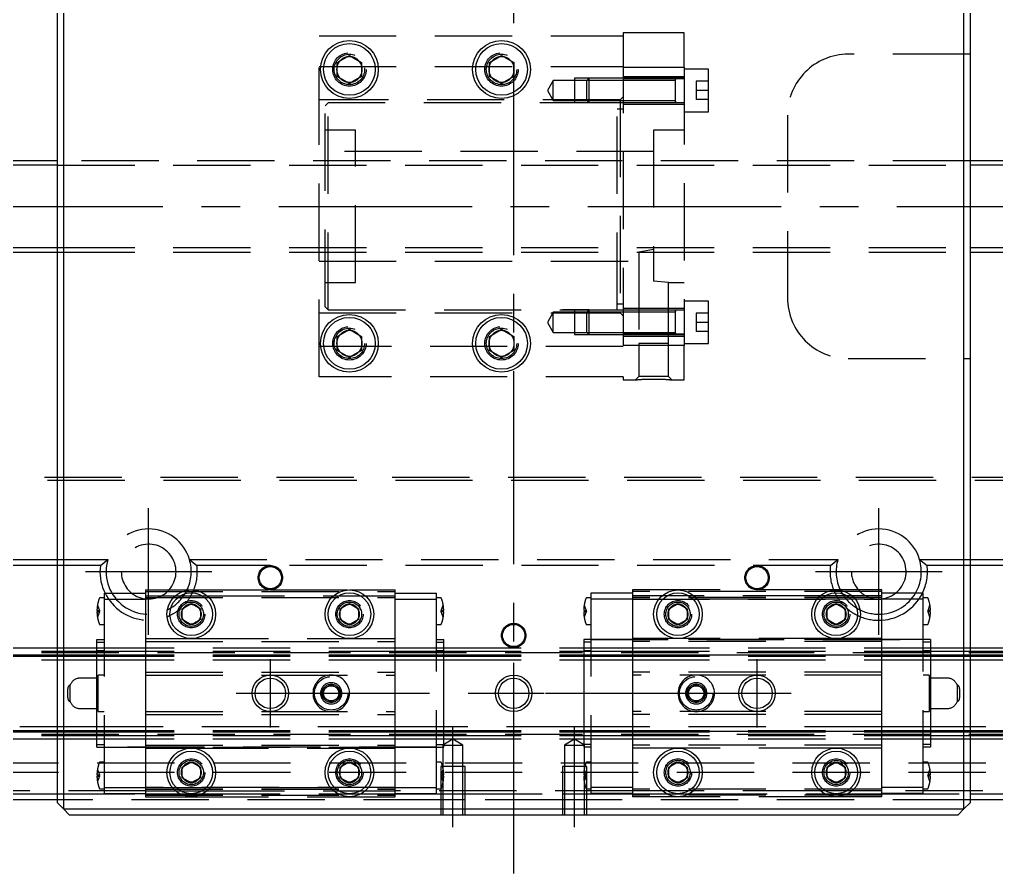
# Model space of a CAD drawing. Extents: x -12 to 752, y -349 to 110.
# Drawn here: x 148.8 to 309.3, y -109.6 to 30.7 of the extents above; entities that cross this region are included whole.
import ezdxf

# ---------------------------------------------------------------- set-up
doc = ezdxf.new("R2010")
doc.units = 0
doc.linetypes.add('CENTER', pattern=[50.8, 31.75, -6.35, 6.35, -6.35])
doc.linetypes.add('DASHED', pattern=[19.05, 12.7, -6.35])
doc.layers.get('0').update_dxf_attribs({"linetype": 'CONTINUOUS'})
doc.layers.add('CENTER', color=1, linetype='CENTER')

msp = doc.modelspace()

# ---------------------------------------------------------------- linework, layer by layer
at = {"color": 7, "linetype": 'CONTINUOUS'}
for p, q in [((155, -98), (155, 98)), ((156, 99), (156, -99)), ((304, -99), (304, 99)), ((305, 98), (305, -98)), ((201, 23.65), (203, 24.81)), ((203, 24.81), (205, 23.65)), ((226, 23.65), (228, 24.81)), ((228, 24.81), (230, 23.65)), ((201, 21.35), (201, 23.65)), ((205, 23.65), (205, 21.35)), ((226, 21.35), (226, 23.65)), ((230, 23.65), (230, 21.35)), ((203, 20.19), (201, 21.35)), ((205, 21.35), (203, 20.19)), ((228, 20.19), (226, 21.35)), ((230, 21.35), (228, 20.19)), ((155, 7.5), (40.5, 7.5)), ((410, 7.5), (305, 7.5)), ((40.5, -7.5), (155, -7.5)), ((305, -7.5), (410, -7.5)), ((201, -21.35), (203, -20.19)), ((203, -20.19), (205, -21.35)), ((226, -21.35), (228, -20.19)), ((228, -20.19), (230, -21.35)), ((201, -23.65), (201, -21.35)), ((205, -21.35), (205, -23.65)), ((226, -23.65), (226, -21.35)), ((230, -21.35), (230, -23.65)), ((203, -24.81), (201, -23.65)), ((205, -23.65), (203, -24.81)), ((228, -24.81), (226, -23.65)), ((230, -23.65), (228, -24.81)), ((56.71, -58), (155, -58)), ((155, -59), (57.94, -59)), ((305, -58), (403.29, -58)), ((402.06, -59), (305, -59)), ((175.5, -66.13), (177, -65.27)), ((177, -65.27), (178.5, -66.13)), ((201.5, -66.13), (203, -65.27)), ((203, -65.27), (204.5, -66.13)), ((255.5, -66.13), (257, -65.27)), ((257, -65.27), (258.5, -66.13)), ((281.5, -66.13), (283, -65.27)), ((283, -65.27), (284.5, -66.13)), ((175.5, -67.87), (175.5, -66.13)), ((178.5, -66.13), (178.5, -67.87)), ((201.5, -67.87), (201.5, -66.13)), ((204.5, -66.13), (204.5, -67.87)), ((255.5, -67.87), (255.5, -66.13)), ((258.5, -66.13), (258.5, -67.87)), ((281.5, -67.87), (281.5, -66.13)), ((284.5, -66.13), (284.5, -67.87)), ((177, -68.73), (175.5, -67.87)), ((178.5, -67.87), (177, -68.73)), ((203, -68.73), (201.5, -67.87)), ((204.5, -67.87), (203, -68.73)), ((257, -68.73), (255.5, -67.87)), ((258.5, -67.87), (257, -68.73)), ((283, -68.73), (281.5, -67.87)), ((284.5, -67.87), (283, -68.73)), ((0, -72.5), (155, -72.5)), ((0, -73.68), (155, -73.68)), ((305, -72.5), (460, -72.5)), ((305, -73.68), (460, -73.68)), ((0, -73.9), (155, -73.9)), ((305, -73.9), (460, -73.9)), ((0, -86.1), (155, -86.1)), ((0, -86.32), (155, -86.32)), ((305, -86.1), (460, -86.1)), ((305, -86.32), (460, -86.32)), ((0, -87.5), (155, -87.5)), ((305, -87.5), (460, -87.5)), ((175.5, -92.13), (177, -91.27)), ((177, -91.27), (178.5, -92.13)), ((201.5, -92.13), (203, -91.27)), ((203, -91.27), (204.5, -92.13)), ((255.5, -92.13), (257, -91.27)), ((257, -91.27), (258.5, -92.13)), ((281.5, -92.13), (283, -91.27)), ((283, -91.27), (284.5, -92.13)), ((175.5, -93.87), (175.5, -92.13)), ((178.5, -92.13), (178.5, -93.87)), ((201.5, -93.87), (201.5, -92.13)), ((204.5, -92.13), (204.5, -93.87)), ((255.5, -93.87), (255.5, -92.13)), ((258.5, -92.13), (258.5, -93.87)), ((281.5, -93.87), (281.5, -92.13)), ((284.5, -92.13), (284.5, -93.87)), ((177, -94.73), (175.5, -93.87)), ((178.5, -93.87), (177, -94.73)), ((203, -94.73), (201.5, -93.87)), ((204.5, -93.87), (203, -94.73)), ((257, -94.73), (255.5, -93.87)), ((258.5, -93.87), (257, -94.73)), ((283, -94.73), (281.5, -93.87)), ((284.5, -93.87), (283, -94.73)), ((1, -96.5), (155, -96.5)), ((155, -97.5), (2, -97.5)), ((305, -96.5), (459, -96.5)), ((458, -97.5), (305, -97.5)), ((155, -98), (156, -99)), ((156, -99), (304, -99)), ((156, -99), (157, -100)), ((303, -100), (304, -99)), ((304, -99), (305, -98)), ((303, -100), (157, -100))]:
    msp.add_line(p, q, dxfattribs=at)
at = {"color": 3, "linetype": 'DASHED'}
for p, q in [((198, 28), (248, 28)), ((198, -28), (198, 28)), ((258, 28.5), (248, 28.5)), ((248, 28.5), (248, 28)), ((248, 28), (248, -28)), ((258, 22.87), (258, 28.5)), ((305, 25), (285, 25)), ((198, 23), (248, 23)), ((205.48, 22.79), (205.5, 22.5)), ((225.5, 22.5), (225.53, 22.91)), ((248, 22.87), (258, 22.87)), ((258, 22.87), (258, -22.87)), ((262, 22.55), (258, 22.55)), ((262, 15.55), (262, 22.55)), ((240, 21.05), (240, 17.05)), ((242.35, 21.05), (240, 21.05)), ((242.35, 21.05), (242, 20.7)), ((242.35, 21.05), (242.35, 17.05)), ((248, 21.05), (242.35, 21.05)), ((248, 21.05), (242.35, 21.05)), ((258, 21.3), (248, 21.3)), ((256.6, 21.05), (248, 21.05)), ((258, 20.98), (248, 20.98)), ((258, 21.05), (256.59, 21.05)), ((256.6, 17.05), (256.6, 21.05)), ((256.6, 17.05), (256.6, 21.05)), ((256.6, 20.84), (256.6, 21.05)), ((256.6, 21.05), (256.6, 20.84)), ((236.5, 20.7), (235.55, 19.05)), ((236.5, 17.4), (236.5, 20.7)), ((240, 20.7), (236.5, 20.7)), ((242, 20.7), (240, 20.7)), ((242, 17.4), (242, 20.7)), ((248, 20.7), (242, 20.7)), ((248, 20.7), (242, 20.7)), ((256.6, 20.7), (248, 20.7)), ((256.6, 17.27), (256.6, 20.84)), ((260, 20.55), (260, 19.05)), ((262, 20.55), (260, 20.55)), ((235.55, 19.05), (236.5, 17.4)), ((248, 18), (247.5, 17.5)), ((262, 19.05), (260, 19.05)), ((260, 19.05), (260, 17.55)), ((247.5, 17.5), (198, 17.5)), ((199.5, 17), (199, 16.5)), ((199, -16.5), (199, 16.5)), ((247, 17), (199.5, 17)), ((199.5, -17), (199.5, 17)), ((236.5, 17.4), (240, 17.4)), ((240, 17.4), (242, 17.4)), ((240, 17.05), (242.35, 17.05)), ((242, 17.4), (248, 17.4)), ((242, 17.4), (242.35, 17.05)), ((242, 17.4), (248, 17.4)), ((242.35, 17.05), (248, 17.05)), ((242.35, 17.05), (248, 17.05)), ((247, -17), (247, 17)), ((247.5, 17.5), (247.5, -17.5)), ((248, 17.4), (256.6, 17.4)), ((248, 17.05), (256.6, 17.05)), ((248, 16.8), (258, 16.8)), ((256.59, 17.05), (258, 17.05)), ((256.6, 17.05), (256.6, 17.27)), ((256.6, 17.27), (256.6, 17.05)), ((256.6, 17.05), (256.6, 17.05)), ((262, 17.55), (260, 17.55)), ((248, 16), (247, 16)), ((258, 15.55), (262, 15.55)), ((275, 15), (275, -15)), ((204, 12.5), (199, 12.5)), ((204, -12.5), (204, 12.5)), ((258, 12.5), (253, 12.5)), ((253, 12.5), (253, -12.26)), ((253, 9), (198, 9)), ((248, 9), (247.5, 9)), ((305, 7.5), (155, 7.5)), ((155, 6.75), (305, 6.75)), ((155, -6.75), (305, -6.75)), ((155, -7.5), (305, -7.5)), ((253, -7.09), (250.54, -7.5)), ((250.54, -7.5), (250.54, -22.5)), ((250.54, -7.5), (250.55, -7.5)), ((198, -9), (253, -9)), ((247.5, -9), (248, -9)), ((199, -12.5), (204, -12.5)), ((255.46, -12.5), (253, -12.26)), ((255.46, -22.5), (255.46, -12.5)), ((255.46, -12.5), (258, -12.5)), ((247, -16), (248, -16)), ((262, -15.55), (258, -15.55)), ((262, -22.55), (262, -15.55)), ((198, -17.5), (247.5, -17.5)), ((199, -16.5), (199.5, -17)), ((199.5, -17), (247, -17)), ((236.5, -17.4), (235.55, -19.05)), ((236.5, -20.7), (236.5, -17.4)), ((240, -17.4), (236.5, -17.4)), ((242.4, -16.99), (238, -16.99)), ((240, -17.05), (240, -21.05)), ((242.35, -17.05), (240, -17.05)), ((242, -17.4), (240, -17.4)), ((242.35, -17.05), (242, -17.4)), ((242, -20.7), (242, -17.4)), ((248, -17.4), (242, -17.4)), ((248, -17.4), (242, -17.4)), ((242.35, -17.05), (242.35, -21.05)), ((248, -17.05), (242.35, -17.05)), ((248, -17.05), (242.35, -17.05)), ((247.5, -17.5), (248, -18)), ((258, -16.8), (248, -16.8)), ((256.6, -17.05), (248, -17.05)), ((256.6, -17.4), (248, -17.4)), ((258, -17.05), (256.59, -17.05)), ((256.6, -21.05), (256.6, -17.05)), ((256.6, -21.05), (256.6, -17.05)), ((256.6, -17.4), (256.6, -17.05)), ((256.6, -17.27), (256.6, -17.05)), ((256.6, -17.05), (256.6, -17.27)), ((256.6, -20.84), (256.6, -17.27)), ((256.6, -20.7), (256.6, -17.4)), ((260, -17.55), (260, -19.05)), ((262, -17.55), (260, -17.55)), ((235.55, -19.05), (236.5, -20.7)), ((262, -19.05), (260, -19.05)), ((260, -19.05), (260, -20.55)), ((236.5, -20.7), (240, -20.7)), ((240, -20.7), (242, -20.7)), ((242, -20.7), (248, -20.7)), ((242, -20.7), (242.35, -21.05)), ((242, -20.7), (248, -20.7)), ((248, -20.7), (256.6, -20.7)), ((256.6, -21.05), (256.6, -20.7)), ((256.6, -21.05), (256.6, -20.84)), ((256.6, -20.84), (256.6, -21.05)), ((262, -20.55), (260, -20.55)), ((200.5, -22.5), (200.53, -22.09)), ((225.5, -22.5), (225.53, -22.09)), ((240, -21.05), (242.35, -21.05)), ((242.35, -21.05), (248, -21.05)), ((242.35, -21.05), (248, -21.05)), ((258, -20.98), (248, -20.98)), ((258, -20.98), (248, -20.98)), ((248, -21.05), (256.6, -21.05)), ((248, -21.3), (258, -21.3)), ((256.59, -21.05), (258, -21.05)), ((248, -23), (198, -23)), ((258, -22.87), (248, -22.87)), ((255.46, -22.5), (250.54, -22.5)), ((250.55, -22.5), (250.55, -27.95)), ((255.45, -27.95), (255.45, -22.5)), ((258, -22.55), (262, -22.55)), ((258, -28.5), (258, -22.87)), ((285, -25), (305, -25)), ((248, -28), (198, -28)), ((248, -28), (248, -28.5)), ((248, -28.5), (250, -28.5)), ((250.55, -27.95), (250, -28.5)), ((250, -28.5), (250.01, -28.5)), ((250, -28.5), (250, -28.5)), ((250.01, -28.5), (250.02, -28.5)), ((250.02, -28.5), (250.04, -28.5)), ((250.04, -28.5), (250.06, -28.49)), ((250.06, -28.49), (250.08, -28.49)), ((250.08, -28.49), (250.11, -28.49)), ((250.11, -28.49), (250.15, -28.49)), ((250.15, -28.49), (250.19, -28.48)), ((250.19, -28.48), (250.24, -28.48)), ((250.24, -28.48), (250.3, -28.47)), ((250.3, -28.47), (250.37, -28.47)), ((250.37, -28.47), (250.44, -28.46)), ((250.44, -28.46), (250.52, -28.45)), ((250.52, -28.45), (250.61, -28.45)), ((255.45, -27.95), (250.55, -27.95)), ((250.61, -28.45), (250.7, -28.44)), ((250.7, -28.44), (250.8, -28.43)), ((250.8, -28.43), (250.9, -28.43)), ((250.9, -28.43), (251.01, -28.42)), ((251.01, -28.42), (251.12, -28.41)), ((251.12, -28.41), (251.24, -28.41)), ((251.24, -28.41), (251.36, -28.4)), ((251.36, -28.4), (251.48, -28.39)), ((251.48, -28.39), (251.61, -28.39)), ((251.61, -28.39), (251.74, -28.38)), ((251.74, -28.38), (251.87, -28.38)), ((251.87, -28.38), (252.01, -28.37)), ((252.01, -28.37), (252.15, -28.37)), ((252.15, -28.37), (252.29, -28.36)), ((252.29, -28.36), (252.43, -28.36)), ((252.43, -28.36), (252.57, -28.36)), ((252.57, -28.36), (252.71, -28.36)), ((252.71, -28.36), (252.85, -28.36)), ((252.85, -28.36), (253, -28.36)), ((253, -28.36), (253.15, -28.36)), ((253.15, -28.36), (253.29, -28.36)), ((253.29, -28.36), (253.43, -28.36)), ((253.43, -28.36), (253.57, -28.36)), ((253.57, -28.36), (253.71, -28.36)), ((253.71, -28.36), (253.85, -28.37)), ((253.85, -28.37), (253.99, -28.37)), ((253.99, -28.37), (254.13, -28.38)), ((254.13, -28.38), (254.26, -28.38)), ((254.26, -28.38), (254.39, -28.39)), ((254.39, -28.39), (254.52, -28.39)), ((254.52, -28.39), (254.64, -28.4)), ((254.64, -28.4), (254.76, -28.41)), ((254.76, -28.41), (254.88, -28.41)), ((254.88, -28.41), (254.99, -28.42)), ((254.99, -28.42), (255.1, -28.43)), ((255.1, -28.43), (255.2, -28.43)), ((255.2, -28.43), (255.3, -28.44)), ((255.3, -28.44), (255.39, -28.45)), ((255.39, -28.45), (255.48, -28.45)), ((256, -28.5), (255.45, -27.95)), ((255.48, -28.45), (255.54, -28.46)), ((255.54, -28.46), (255.6, -28.46)), ((255.6, -28.46), (255.66, -28.47)), ((255.66, -28.47), (255.71, -28.47)), ((255.71, -28.47), (255.76, -28.48)), ((255.76, -28.48), (255.81, -28.48)), ((255.81, -28.48), (255.85, -28.49)), ((255.85, -28.49), (255.89, -28.49)), ((255.89, -28.49), (255.92, -28.49)), ((255.92, -28.49), (255.94, -28.49)), ((255.94, -28.49), (255.97, -28.5)), ((255.97, -28.5), (255.99, -28.5)), ((255.99, -28.5), (256, -28.5)), ((256, -28.5), (256, -28.5)), ((256, -28.5), (258, -28.5)), ((256, -28.5), (256, -28.5)), ((0.5, -44.5), (459.5, -44.5)), ((1, -45), (459, -45)), ((155, -58), (163.29, -58)), ((162.06, -59), (155, -59)), ((162.06, -59), (163.29, -58)), ((176.71, -58), (283.29, -58)), ((176.71, -58), (177.94, -59)), ((190, -59), (177.94, -59)), ((282.06, -59), (190, -59)), ((282.06, -59), (283.29, -58)), ((296.71, -58), (305, -58)), ((296.71, -58), (297.94, -59)), ((305, -59), (297.94, -59)), ((162.7, -63.55), (162.7, -64.55)), ((162.7, -63.55), (169.5, -63.55)), ((169.5, -63), (177, -63)), ((169.5, -63), (169.5, -64)), ((169.5, -63.25), (210.5, -63.25)), ((169.5, -64), (169.5, -71)), ((169.5, -64), (174.35, -64)), ((174.35, -64), (175.2, -64)), ((175.2, -64), (178.8, -64)), ((177, -63), (190, -63)), ((178.8, -64), (179.65, -64)), ((179.65, -64), (200.35, -64)), ((190, -63), (203, -63)), ((200.35, -64), (201.2, -64)), ((201.2, -64), (204.8, -64)), ((203, -63), (210.5, -63)), ((204.8, -64), (205.65, -64)), ((205.65, -64), (210.5, -64)), ((210.5, -64), (210.5, -63)), ((210.5, -63.55), (217.3, -63.55)), ((210.5, -71), (210.5, -64)), ((217.3, -64.55), (217.3, -63.55)), ((242.7, -63.55), (242.7, -64.55)), ((249.5, -63.55), (242.7, -63.55)), ((249.5, -63), (249.5, -64)), ((257, -63), (249.5, -63)), ((290.5, -63.25), (249.5, -63.25)), ((249.5, -64), (249.5, -71)), ((254.35, -64), (249.5, -64)), ((255.2, -64), (254.35, -64)), ((258.8, -64), (255.2, -64)), ((283, -63), (257, -63)), ((259.65, -64), (258.8, -64)), ((280.35, -64), (259.65, -64)), ((281.2, -64), (280.35, -64)), ((284.8, -64), (281.2, -64)), ((290.5, -63), (283, -63)), ((285.65, -64), (284.8, -64)), ((290.5, -64), (285.65, -64)), ((290.5, -64), (290.5, -63)), ((297.3, -63.55), (290.5, -63.55)), ((290.5, -71), (290.5, -64)), ((297.3, -64.55), (297.3, -63.55)), ((161.58, -65.5), (161.9, -66.4)), ((162.7, -64.3), (161.99, -64.3)), ((162.7, -64.55), (162.7, -95.45)), ((162.7, -64.55), (169.5, -64.55)), ((169.5, -64.25), (210.5, -64.25)), ((210.5, -64.55), (217.3, -64.55)), ((218.01, -64.3), (217.3, -64.3)), ((217.3, -95.45), (217.3, -64.55)), ((218.1, -66.4), (218.42, -65.5)), ((241.58, -65.5), (241.9, -66.4)), ((242.7, -64.3), (241.99, -64.3)), ((242.7, -64.55), (242.7, -95.45)), ((249.5, -64.55), (242.7, -64.55)), ((290.5, -64.25), (249.5, -64.25)), ((290.5, -64.55), (249.5, -64.55)), ((249.5, -64.55), (290.5, -64.55)), ((297.3, -64.55), (290.5, -64.55)), ((298.01, -64.3), (297.3, -64.3)), ((297.3, -95.45), (297.3, -64.55)), ((298.1, -66.4), (298.42, -65.5)), ((161.5, -66.4), (161.58, -66.4)), ((161.58, -66.6), (161.5, -66.6)), ((161.58, -66.4), (161.9, -66.4)), ((161.58, -66.4), (161.58, -66.6)), ((161.9, -66.6), (161.58, -67.5)), ((161.58, -66.6), (161.9, -66.6)), ((161.9, -66.4), (161.94, -66.5)), ((161.9, -66.6), (161.94, -66.5)), ((175, -67), (175.03, -66.65)), ((204.97, -66.67), (205, -67)), ((218.1, -66.4), (218.06, -66.5)), ((218.1, -66.6), (218.06, -66.5)), ((218.42, -66.4), (218.1, -66.4)), ((218.42, -67.5), (218.1, -66.6)), ((218.42, -66.6), (218.1, -66.6)), ((218.42, -66.6), (218.42, -66.4)), ((218.42, -66.4), (218.5, -66.4)), ((218.5, -66.6), (218.42, -66.6)), ((241.5, -66.4), (241.58, -66.4)), ((241.58, -66.6), (241.5, -66.6)), ((241.58, -66.4), (241.9, -66.4)), ((241.58, -66.4), (241.58, -66.6)), ((241.9, -66.6), (241.58, -67.5)), ((241.58, -66.6), (241.9, -66.6)), ((241.9, -66.4), (241.94, -66.5)), ((241.9, -66.6), (241.94, -66.5)), ((255, -67), (255.03, -66.65)), ((281, -67), (281.03, -66.65)), ((298.1, -66.4), (298.06, -66.5)), ((298.1, -66.6), (298.06, -66.5)), ((298.42, -66.4), (298.1, -66.4)), ((298.42, -67.5), (298.1, -66.6)), ((298.42, -66.6), (298.1, -66.6)), ((298.42, -66.6), (298.42, -66.4)), ((298.42, -66.4), (298.5, -66.4)), ((298.5, -66.6), (298.42, -66.6)), ((161.99, -68.7), (162.7, -68.7)), ((217.3, -68.7), (218.01, -68.7)), ((241.99, -68.7), (242.7, -68.7)), ((297.3, -68.7), (298.01, -68.7)), ((161.5, -71.57), (161.5, -71.18)), ((161.5, -71.18), (162.7, -71.18)), ((161.5, -71.57), (162.7, -71.57)), ((161.5, -73.97), (161.5, -71.57)), ((169.5, -71), (177, -71)), ((169.5, -71), (169.5, -71.5)), ((169.5, -71.5), (169.5, -76.5)), ((169.5, -71.5), (210.5, -71.5)), ((177, -71), (203, -71)), ((203, -71), (210.5, -71)), ((210.5, -71.5), (210.5, -71)), ((210.5, -76.5), (210.5, -71.5)), ((217.3, -71.18), (218.5, -71.18)), ((217.3, -71.57), (218.5, -71.57)), ((218.5, -71.57), (218.5, -71.18)), ((218.5, -73.97), (218.5, -71.57)), ((249.5, -71.18), (241.5, -71.18)), ((241.5, -71.18), (241.5, -71.57)), ((242.7, -71.57), (241.5, -71.57)), ((241.5, -71.57), (241.5, -73.97)), ((242.7, -71.18), (297.3, -71.18)), ((249.5, -71), (249.5, -71.5)), ((257, -71), (249.5, -71)), ((290.5, -71.18), (249.5, -71.18)), ((249.5, -71.5), (249.5, -76.5)), ((290.5, -71.5), (249.5, -71.5)), ((283, -71), (257, -71)), ((290.5, -71), (283, -71)), ((290.5, -71.5), (290.5, -71)), ((298.5, -71.18), (290.5, -71.18)), ((290.5, -76.5), (290.5, -71.5)), ((298.5, -71.57), (297.3, -71.57)), ((298.5, -71.18), (298.5, -71.57)), ((298.5, -71.57), (298.5, -73.97)), ((0, -73.09), (155, -73.09)), ((0, -73.3), (460, -73.3)), ((0, -73.74), (161.5, -73.74)), ((155, -72.5), (161.5, -72.5)), ((155, -73.09), (161.5, -73.09)), ((155, -73.68), (161.5, -73.68)), ((161.5, -72.5), (210.5, -72.5)), ((161.5, -72.99), (162.7, -72.99)), ((161.5, -73.09), (210.5, -73.09)), ((161.5, -73.68), (210.5, -73.68)), ((161.5, -73.74), (210.5, -73.74)), ((210.5, -72.5), (218.5, -72.5)), ((210.5, -73.09), (218.5, -73.09)), ((210.5, -73.68), (218.5, -73.68)), ((210.5, -73.74), (218.5, -73.74)), ((217.3, -72.99), (218.5, -72.99)), ((218.5, -72.5), (241.5, -72.5)), ((218.5, -73.09), (241.5, -73.09)), ((218.5, -73.68), (241.5, -73.68)), ((218.5, -73.74), (241.5, -73.74)), ((241.5, -72.5), (249.5, -72.5)), ((241.5, -72.99), (242.7, -72.99)), ((241.5, -73.09), (249.5, -73.09)), ((241.5, -73.68), (249.5, -73.68)), ((249.5, -73.74), (241.5, -73.74)), ((249.5, -72.5), (290.5, -72.5)), ((249.5, -73.09), (290.5, -73.09)), ((249.5, -73.68), (290.5, -73.68)), ((290.5, -73.74), (249.5, -73.74)), ((290.5, -72.5), (298.5, -72.5)), ((290.5, -73.09), (298.5, -73.09)), ((290.5, -73.68), (298.5, -73.68)), ((298.5, -73.74), (290.5, -73.74)), ((297.3, -72.99), (298.5, -72.99)), ((298.5, -72.5), (305, -72.5)), ((298.5, -73.09), (305, -73.09)), ((298.5, -73.68), (305, -73.68)), ((298.5, -73.74), (460, -73.74)), ((305, -73.09), (460, -73.09)), ((0, -74.5), (161.5, -74.5)), ((155, -73.9), (161.5, -73.9)), ((161.5, -73.9), (210.5, -73.9)), ((161.5, -77.5), (161.5, -73.97)), ((161.5, -74.5), (210.5, -74.5)), ((210.5, -73.9), (218.5, -73.9)), ((210.5, -74.5), (218.5, -74.5)), ((218.5, -73.9), (241.5, -73.9)), ((218.5, -86.03), (218.5, -73.97)), ((218.5, -74.5), (241.5, -74.5)), ((241.5, -73.9), (249.5, -73.9)), ((241.5, -73.97), (241.5, -86.03)), ((241.5, -74.5), (249.5, -74.5)), ((249.5, -73.9), (290.5, -73.9)), ((249.5, -74.5), (290.5, -74.5)), ((290.5, -73.9), (298.5, -73.9)), ((290.5, -74.5), (298.5, -74.5)), ((298.5, -73.9), (305, -73.9)), ((298.5, -73.97), (298.5, -86.03)), ((298.5, -74.5), (460, -74.5)), ((162.7, -77), (161.7, -77)), ((161.7, -80), (161.7, -77)), ((169.5, -76.5), (210.5, -76.5)), ((169.5, -76.5), (169.5, -77)), ((169.5, -77), (169.5, -83)), ((169.5, -77), (190, -77)), ((190, -77), (210.5, -77)), ((210.5, -77), (210.5, -76.5)), ((210.5, -83), (210.5, -77)), ((249.5, -76.5), (249.5, -77)), ((290.5, -76.5), (249.5, -76.5)), ((249.5, -77), (249.5, -83)), ((270, -77), (249.5, -77)), ((290.5, -77), (270, -77)), ((290.5, -77), (290.5, -76.5)), ((290.5, -83), (290.5, -77)), ((298.3, -77), (297.3, -77)), ((298.3, -77), (298.3, -83)), ((157.12, -80), (157.12, -78.61)), ((161.7, -77.5), (158.75, -77.5)), ((161.5, -82.5), (161.5, -77.5)), ((198.75, -79.28), (200, -78.56)), ((200, -78.56), (201.25, -79.28)), ((258.75, -79.28), (260, -78.56)), ((260, -78.56), (261.25, -79.28)), ((301.25, -77.5), (298.3, -77.5)), ((302.88, -78.61), (302.88, -80)), ((156.7, -80), (156.7, -79.25)), ((156.7, -80.75), (156.7, -80)), ((157.12, -81.39), (157.12, -80)), ((161.7, -83), (161.7, -80)), ((198.5, -80), (198.52, -79.75)), ((198.75, -80.72), (198.75, -79.28)), ((201.25, -79.28), (201.25, -80.72)), ((258.5, -80), (258.52, -79.75)), ((258.75, -80.72), (258.75, -79.28)), ((261.25, -79.28), (261.25, -80.72)), ((302.88, -80), (302.88, -81.39)), ((303.3, -79.25), (303.3, -80)), ((303.3, -80), (303.3, -80.75)), ((200, -81.44), (198.75, -80.72)), ((201.25, -80.72), (200, -81.44)), ((260, -81.44), (258.75, -80.72)), ((261.25, -80.72), (260, -81.44)), ((158.75, -82.5), (161.7, -82.5)), ((161.5, -86.03), (161.5, -82.5)), ((161.7, -83), (162.7, -83)), ((169.5, -83), (190, -83)), ((169.5, -83), (169.5, -83.5)), ((190, -83), (210.5, -83)), ((210.5, -83.5), (210.5, -83)), ((270, -83), (249.5, -83)), ((249.5, -83), (249.5, -83.5)), ((290.5, -83), (270, -83)), ((290.5, -83.5), (290.5, -83)), ((297.3, -83), (298.3, -83)), ((298.3, -82.5), (301.25, -82.5)), ((169.5, -83.5), (169.5, -88.5)), ((169.5, -83.5), (210.5, -83.5)), ((210.5, -88.5), (210.5, -83.5)), ((249.5, -83.5), (249.5, -88.5)), ((290.5, -83.5), (249.5, -83.5)), ((290.5, -88.5), (290.5, -83.5)), ((161.5, -85.5), (0, -85.5)), ((0, -86.26), (161.5, -86.26)), ((0, -86.7), (460, -86.7)), ((155, -86.1), (161.5, -86.1)), ((155, -86.32), (161.5, -86.32)), ((210.5, -85.5), (161.5, -85.5)), ((161.5, -88.43), (161.5, -86.03)), ((161.5, -86.1), (210.5, -86.1)), ((161.5, -86.26), (210.5, -86.26)), ((161.5, -86.32), (210.5, -86.32)), ((218.5, -85.5), (210.5, -85.5)), ((210.5, -86.1), (218.5, -86.1)), ((210.5, -86.26), (218.5, -86.26)), ((210.5, -86.32), (218.5, -86.32)), ((241.5, -85.5), (218.5, -85.5)), ((218.5, -88.43), (218.5, -86.03)), ((218.5, -86.1), (241.5, -86.1)), ((218.5, -86.26), (241.5, -86.26)), ((218.5, -86.32), (241.5, -86.32)), ((249.5, -85.5), (241.5, -85.5)), ((241.5, -86.03), (241.5, -88.43)), ((241.5, -86.1), (249.5, -86.1)), ((249.5, -86.26), (241.5, -86.26)), ((241.5, -86.32), (249.5, -86.32)), ((290.5, -85.5), (249.5, -85.5)), ((249.5, -86.1), (290.5, -86.1)), ((290.5, -86.26), (249.5, -86.26)), ((249.5, -86.32), (290.5, -86.32)), ((298.5, -85.5), (290.5, -85.5)), ((290.5, -86.1), (298.5, -86.1)), ((298.5, -86.26), (290.5, -86.26)), ((290.5, -86.32), (298.5, -86.32)), ((460, -85.5), (298.5, -85.5)), ((298.5, -86.03), (298.5, -88.43)), ((298.5, -86.1), (305, -86.1)), ((298.5, -86.26), (460, -86.26)), ((298.5, -86.32), (305, -86.32)), ((0, -86.91), (155, -86.91)), ((155, -86.91), (161.5, -86.91)), ((155, -87.5), (161.5, -87.5)), ((161.5, -86.91), (210.5, -86.91)), ((162.7, -87.01), (161.5, -87.01)), ((161.5, -87.5), (210.5, -87.5)), ((210.5, -86.91), (218.5, -86.91)), ((210.5, -87.5), (218.5, -87.5)), ((218.5, -87.01), (217.3, -87.01)), ((220, -87.55), (218.35, -88.5)), ((218.5, -86.91), (241.5, -86.91)), ((218.5, -87.5), (241.5, -87.5)), ((221.65, -88.5), (220, -87.55)), ((240, -87.55), (238.35, -88.5)), ((241.65, -88.5), (240, -87.55)), ((241.5, -86.91), (249.5, -86.91)), ((242.7, -87.01), (241.5, -87.01)), ((241.5, -87.5), (249.5, -87.5)), ((249.5, -86.91), (290.5, -86.91)), ((249.5, -87.5), (290.5, -87.5)), ((290.5, -86.91), (298.5, -86.91)), ((290.5, -87.5), (298.5, -87.5)), ((298.5, -87.01), (297.3, -87.01)), ((298.5, -86.91), (305, -86.91)), ((298.5, -87.5), (305, -87.5)), ((305, -86.91), (460, -86.91)), ((161.5, -88.82), (161.5, -88.43)), ((161.5, -88.43), (162.7, -88.43)), ((161.5, -88.82), (210.5, -88.82)), ((217.3, -88.82), (162.7, -88.82)), ((169.5, -88.5), (210.5, -88.5)), ((169.5, -88.5), (169.5, -89)), ((169.5, -89), (169.5, -96)), ((169.5, -89), (177, -89)), ((177, -89), (203, -89)), ((203, -89), (210.5, -89)), ((210.5, -89), (210.5, -88.5)), ((210.5, -88.82), (218.5, -88.82)), ((210.5, -96), (210.5, -89)), ((217.3, -88.43), (218.5, -88.43)), ((218.35, -88.5), (218.35, -92)), ((218.35, -88.5), (221.65, -88.5)), ((218.5, -88.82), (218.5, -88.43)), ((221.65, -92), (221.65, -88.5)), ((238.35, -88.5), (238.35, -92)), ((238.35, -88.5), (241.65, -88.5)), ((241.5, -88.43), (241.5, -88.82)), ((242.7, -88.43), (241.5, -88.43)), ((242.7, -88.82), (241.5, -88.82)), ((241.65, -92), (241.65, -88.5)), ((249.5, -88.5), (249.5, -89)), ((290.5, -88.5), (249.5, -88.5)), ((249.5, -89), (249.5, -96)), ((257, -89), (249.5, -89)), ((283, -89), (257, -89)), ((290.5, -89), (283, -89)), ((290.5, -89), (290.5, -88.5)), ((290.5, -96), (290.5, -89)), ((298.5, -88.43), (297.3, -88.43)), ((298.5, -88.82), (297.3, -88.82)), ((298.5, -88.43), (298.5, -88.82)), ((460, -91.5), (0, -91.5)), ((162.7, -91.3), (161.99, -91.3)), ((218.01, -91.3), (217.3, -91.3)), ((242.7, -91.3), (241.99, -91.3)), ((298.01, -91.3), (297.3, -91.3)), ((460, -93), (0, -93)), ((161.58, -92.5), (161.9, -93.4)), ((175, -93), (175.02, -92.7)), ((201, -93), (201.03, -92.65)), ((218, -92), (218, -100)), ((222, -92), (218, -92)), ((218.1, -93.4), (218.42, -92.5)), ((218.35, -92), (218.35, -100)), ((221.65, -100), (221.65, -92)), ((222, -100), (222, -92)), ((238, -92), (238, -100)), ((242, -92), (238, -92)), ((238.35, -92), (238.35, -100)), ((241.58, -92.5), (241.9, -93.4)), ((241.65, -100), (241.65, -92)), ((242, -100), (242, -92)), ((255, -93), (255.02, -92.7)), ((281, -93), (281.03, -92.65)), ((298.1, -93.4), (298.42, -92.5)), ((161.5, -93.4), (161.58, -93.4)), ((161.58, -93.6), (161.5, -93.6)), ((161.58, -93.4), (161.9, -93.4)), ((161.58, -93.4), (161.58, -93.6)), ((161.9, -93.6), (161.58, -94.5)), ((161.58, -93.6), (161.9, -93.6)), ((161.9, -93.4), (161.94, -93.5)), ((161.9, -93.6), (161.94, -93.5)), ((218.1, -93.4), (218.06, -93.5)), ((218.1, -93.6), (218.06, -93.5)), ((218.42, -93.4), (218.1, -93.4)), ((218.42, -94.5), (218.1, -93.6)), ((218.42, -93.6), (218.1, -93.6)), ((218.42, -93.6), (218.42, -93.4)), ((218.42, -93.4), (218.5, -93.4)), ((218.5, -93.6), (218.42, -93.6)), ((241.5, -93.4), (241.58, -93.4)), ((241.58, -93.6), (241.5, -93.6)), ((241.58, -93.4), (241.9, -93.4)), ((241.58, -93.4), (241.58, -93.6)), ((241.9, -93.6), (241.58, -94.5)), ((241.58, -93.6), (241.9, -93.6)), ((241.9, -93.4), (241.94, -93.5)), ((241.9, -93.6), (241.94, -93.5)), ((298.1, -93.4), (298.06, -93.5)), ((298.1, -93.6), (298.06, -93.5)), ((298.42, -93.4), (298.1, -93.4)), ((298.42, -94.5), (298.1, -93.6)), ((298.42, -93.6), (298.1, -93.6)), ((298.42, -93.6), (298.42, -93.4)), ((298.42, -93.4), (298.5, -93.4)), ((298.5, -93.6), (298.42, -93.6)), ((169.5, -96), (0.5, -96)), ((161.99, -95.7), (162.7, -95.7)), ((162.7, -95.45), (162.7, -96.45)), ((162.7, -95.45), (169.5, -95.45)), ((169.5, -95.45), (210.5, -95.45)), ((210.5, -95.45), (169.5, -95.45)), ((169.5, -95.75), (210.5, -95.75)), ((169.5, -96), (174.35, -96)), ((169.5, -96), (169.5, -97)), ((174.35, -96), (175.2, -96)), ((175.2, -96), (178.8, -96)), ((178.8, -96), (179.65, -96)), ((179.65, -96), (200.35, -96)), ((200.35, -96), (201.2, -96)), ((201.2, -96), (204.8, -96)), ((204.8, -96), (205.65, -96)), ((205.65, -96), (210.5, -96)), ((210.5, -95.45), (217.3, -95.45)), ((249.5, -96), (210.5, -96)), ((210.5, -97), (210.5, -96)), ((217.3, -96.45), (217.3, -95.45)), ((217.3, -95.7), (218, -95.7)), ((218, -95.7), (218.01, -95.7)), ((241.99, -95.7), (242, -95.7)), ((242, -95.7), (242.7, -95.7)), ((242.7, -95.45), (242.7, -96.45)), ((249.5, -95.45), (242.7, -95.45)), ((290.5, -95.75), (249.5, -95.75)), ((249.5, -96), (249.5, -97)), ((254.35, -96), (249.5, -96)), ((255.2, -96), (254.35, -96)), ((258.8, -96), (255.2, -96)), ((259.65, -96), (258.8, -96)), ((280.35, -96), (259.65, -96)), ((281.2, -96), (280.35, -96)), ((284.8, -96), (281.2, -96)), ((285.65, -96), (284.8, -96)), ((290.5, -96), (285.65, -96)), ((297.3, -95.45), (290.5, -95.45)), ((459.5, -96), (290.5, -96)), ((290.5, -97), (290.5, -96)), ((297.3, -96.45), (297.3, -95.45)), ((297.3, -95.7), (298.01, -95.7)), ((155, -96.5), (169.5, -96.5)), ((218, -97.5), (155, -97.5)), ((162.7, -96.45), (169.5, -96.45)), ((169.5, -96.5), (175.06, -96.5)), ((169.5, -96.75), (210.5, -96.75)), ((169.5, -97), (177, -97)), ((175.06, -96.5), (177, -96.5)), ((177, -96.5), (178.94, -96.5)), ((177, -97), (203, -97)), ((178.94, -96.5), (201.06, -96.5)), ((201.06, -96.5), (203, -96.5)), ((203, -96.5), (204.94, -96.5)), ((203, -97), (210.5, -97)), ((204.94, -96.5), (210.5, -96.5)), ((210.5, -96.45), (217.3, -96.45)), ((210.5, -96.5), (218, -96.5)), ((218, -96.5), (222, -96.5)), ((222, -97.5), (218, -97.5)), ((222, -96.5), (238, -96.5)), ((238, -97.5), (222, -97.5)), ((238, -96.5), (242, -96.5)), ((242, -97.5), (238, -97.5)), ((242, -96.5), (249.5, -96.5)), ((305, -97.5), (242, -97.5)), ((249.5, -96.45), (242.7, -96.45)), ((249.5, -96.5), (255.06, -96.5)), ((290.5, -96.75), (249.5, -96.75)), ((257, -97), (249.5, -97)), ((255.06, -96.5), (257, -96.5)), ((257, -96.5), (258.94, -96.5)), ((283, -97), (257, -97)), ((258.94, -96.5), (281.06, -96.5)), ((281.06, -96.5), (283, -96.5)), ((283, -96.5), (284.94, -96.5)), ((290.5, -97), (283, -97)), ((284.94, -96.5), (290.5, -96.5)), ((297.3, -96.45), (290.5, -96.45)), ((290.5, -96.5), (305, -96.5))]:
    msp.add_line(p, q, dxfattribs=at)
at = {"color": 3, "linetype": 'CONTINUOUS'}
for p, q in [((155, 6.75), (40.5, 6.75)), ((410, 6.75), (305, 6.75)), ((40.5, -6.75), (155, -6.75)), ((305, -6.75), (410, -6.75))]:
    msp.add_line(p, q, dxfattribs=at)
at = {"color": 7, "linetype": 'CONTINUOUS'}
for centre, radius in [((203, 22.5), 4.75), ((203, 22.5), 4.25), ((228, 22.5), 4.75), ((228, 22.5), 4.25), ((203, -22.5), 4.75), ((203, -22.5), 4.25), ((228, -22.5), 4.75), ((228, -22.5), 4.25), ((177, -67), 4), ((177, -67), 3.5), ((203, -67), 4), ((203, -67), 3.5), ((257, -67), 4), ((257, -67), 3.5), ((283, -67), 4), ((283, -67), 3.5), ((230, -80), 3), ((190, -80), 2.5), ((230, -80), 2.5), ((270, -80), 2.5), ((177, -93), 4), ((177, -93), 3.5), ((203, -93), 4), ((203, -93), 3.5), ((257, -93), 4), ((257, -93), 3.5), ((283, -93), 4), ((283, -93), 3.5)]:
    msp.add_circle(centre, radius, dxfattribs=at)
at = {"color": 3, "linetype": 'DASHED'}
for centre, radius in [((203, 22.5), 2.75), ((203, 22.5), 2.5), ((228, 22.5), 2.75), ((228, 22.5), 2.5), ((203, -22.5), 2.75), ((203, -22.5), 2.5), ((228, -22.5), 2.75), ((228, -22.5), 2.5), ((190, -61), 2), ((190, -61), 1.83), ((270, -61), 2), ((270, -61), 1.83), ((177, -67), 2.25), ((177, -67), 2), ((177, -67), 1.62), ((203, -67), 2.25), ((203, -67), 2), ((203, -67), 1.62), ((257, -67), 2.25), ((257, -67), 2), ((257, -67), 1.62), ((283, -67), 2.25), ((283, -67), 2), ((283, -67), 1.62), ((230, -70.5), 2), ((230, -70.5), 1.83), ((200, -80), 2.75), ((200, -80), 1.5), ((260, -80), 2.75), ((260, -80), 1.5), ((200, -80), 1.25), ((260, -80), 1.25), ((177, -93), 2.25), ((177, -93), 2), ((177, -93), 1.62), ((203, -93), 2.25), ((203, -93), 2), ((203, -93), 1.62), ((257, -93), 2.25), ((257, -93), 2), ((257, -93), 1.62), ((283, -93), 2.25), ((283, -93), 2), ((283, -93), 1.62)]:
    msp.add_circle(centre, radius, dxfattribs=at)
at = {"color": 3, "linetype": 'CONTINUOUS'}
for centre in [(190, -80), (270, -80)]:
    msp.add_circle(centre, 3, dxfattribs=at)
at = {"color": 3, "linetype": 'DASHED'}
for centre, radius, start, end in [((203, 22.5), 2.1, 102.2472, 137.7528), ((203, 22.5), 2.1, 77.7528, 102.2472), ((203, 22.5), 2.1, 42.2472, 77.7528), ((228, 22.5), 2.1, 102.2472, 137.7528), ((228, 22.5), 2.1, 77.7528, 102.2472), ((228, 22.5), 2.1, 42.2472, 77.7528), ((285, 15), 10, 90, 180), ((203, 22.5), 2.1, 162.2472, 180), ((203, 22.5), 2.1, 180, 197.7528), ((203, 22.5), 2.1, 137.7528, 162.2472), ((203, 22.5), 2.1, 17.7528, 42.2472), ((203, 22.5), 2.1, 342.2472, 17.7528), ((228, 22.5), 2.1, 162.2472, 180), ((228, 22.5), 2.1, 180, 197.7528), ((228, 22.5), 2.1, 137.7528, 162.2472), ((228, 22.5), 2.1, 17.7528, 42.2472), ((228, 22.5), 2.1, 342.2472, 17.7528), ((203, 22.5), 2.1, 197.7528, 222.2472), ((203, 22.5), 2.1, 222.2472, 257.7528), ((203, 22.5), 2.1, 282.2472, 317.7528), ((203, 22.5), 2.1, 317.7528, 342.2472), ((228, 22.5), 2.1, 197.7528, 222.2472), ((228, 22.5), 2.1, 222.2472, 257.7528), ((228, 22.5), 2.1, 282.2472, 317.7528), ((228, 22.5), 2.1, 317.7528, 342.2472), ((203, 22.5), 2.1, 257.7528, 282.2472), ((228, 22.5), 2.1, 257.7528, 282.2472), ((285, -15), 10, 180, 270), ((203, -22.5), 2.1, 102.2472, 137.7528), ((203, -22.5), 2.1, 102.2472, 137.7528), ((203, -22.5), 2.1, 77.7528, 102.2472), ((203, -22.5), 2.1, 77.7528, 102.2472), ((203, -22.5), 2.1, 42.2472, 77.7528), ((203, -22.5), 2.1, 42.2472, 77.7528), ((228, -22.5), 2.1, 102.2472, 137.7528), ((228, -22.5), 2.1, 77.7528, 102.2472), ((228, -22.5), 2.1, 42.2472, 77.7528), ((203, -22.5), 2.1, 162.2472, 180), ((203, -22.5), 2.1, 162.2472, 180), ((203, -22.5), 2.1, 137.7528, 162.2472), ((203, -22.5), 2.1, 137.7528, 162.2472), ((203, -22.5), 2.1, 17.7528, 42.2472), ((203, -22.5), 2.1, 17.7528, 42.2472), ((203, -22.5), 2.1, 342.2472, 17.7528), ((203, -22.5), 2.1, 342.2472, 17.7528), ((228, -22.5), 2.1, 162.2472, 180), ((228, -22.5), 2.1, 137.7528, 162.2472), ((228, -22.5), 2.1, 17.7528, 42.2472), ((228, -22.5), 2.1, 342.2472, 17.7528), ((203, -22.5), 2.1, 180, 197.7528), ((203, -22.5), 2.1, 180, 197.7528), ((203, -22.5), 2.1, 197.7528, 222.2472), ((203, -22.5), 2.1, 197.7528, 222.2472), ((203, -22.5), 2.1, 222.2472, 257.7528), ((203, -22.5), 2.1, 222.2472, 257.7528), ((203, -22.5), 2.1, 282.2472, 317.7528), ((203, -22.5), 2.1, 282.2472, 317.7528), ((203, -22.5), 2.1, 317.7528, 342.2472), ((203, -22.5), 2.1, 317.7528, 342.2472), ((228, -22.5), 2.1, 180, 197.7528), ((228, -22.5), 2.1, 197.7528, 222.2472), ((228, -22.5), 2.1, 222.2472, 257.7528), ((228, -22.5), 2.1, 282.2472, 317.7528), ((228, -22.5), 2.1, 317.7528, 342.2472), ((203, -22.5), 2.1, 257.7528, 282.2472), ((203, -22.5), 2.1, 257.7528, 282.2472), ((228, -22.5), 2.1, 257.7528, 282.2472), ((170, -60), 7, 16.6015, 163.3985), ((290, -60), 7, 16.6015, 163.3985), ((170, -60), 4.5, 318.1897, 180), ((290, -60), 4.5, 307.9182, 180), ((170, -60), 8, 172.8192, 292.1854), ((170, -60), 7, 163.3985, 295.9465), ((170, -60), 7, 334.0535, 16.6015), ((170, -60), 8, 337.8146, 7.1808), ((290, -60), 8, 172.8192, 202.1854), ((290, -60), 7, 163.3985, 205.9465), ((290, -60), 7, 329.5263, 16.6015), ((290, -60), 8, 333.6566, 7.1808), ((170, -60), 4.5, 180, 318.1897), ((290, -60), 4.5, 180, 221.8103), ((170, -60), 7, 301.4759, 328.5241), ((170, -60), 7, 328.5241, 334.0535), ((170, -60), 8, 322.7705, 334.0139), ((170, -60), 8, 334.0139, 337.8146), ((290, -60), 8, 202.1854, 205.9861), ((290, -60), 8, 205.9861, 217.2295), ((290, -60), 7, 205.9465, 211.4759), ((290, -60), 7, 211.4759, 238.5241), ((290, -60), 4.5, 221.8103, 276.3794), ((290, -60), 4.5, 276.3794, 307.9182), ((290, -60), 7, 274.096, 329.5263), ((290, -60), 8, 273.5833, 333.6566), ((167.5, -66.5), 6, 170.4203, 179.0449), ((167.5, -66.5), 6, 159.1494, 170.4059), ((161.99, -64.4), 0.1, 90, 159.1494), ((177, -67), 1.65, 95.38, 144.62), ((177, -67), 1.62, 98.1587, 141.8413), ((170, -60), 8, 319.0314, 322.7705), ((177, -67), 1.62, 81.8413, 98.1587), ((177, -67), 1.65, 84.62, 95.38), ((177, -67), 1.65, 35.38, 84.62), ((177, -67), 1.62, 38.1587, 81.8413), ((203, -67), 1.65, 95.38, 144.62), ((203, -67), 1.62, 98.1587, 141.8413), ((203, -67), 1.62, 81.8413, 98.1587), ((203, -67), 1.65, 84.62, 95.38), ((203, -67), 1.65, 35.38, 84.62), ((203, -67), 1.62, 38.1587, 81.8413), ((218.01, -64.4), 0.1, 20.8506, 90), ((212.5, -66.5), 6, 9.5941, 20.8506), ((212.5, -66.5), 6, 0.9551, 9.5797), ((247.5, -66.5), 6, 170.4203, 179.0449), ((247.5, -66.5), 6, 159.1494, 170.4059), ((241.99, -64.4), 0.1, 90, 159.1494), ((257, -67), 1.65, 95.38, 144.62), ((257, -67), 1.62, 98.1587, 141.8413), ((257, -67), 1.62, 81.8413, 98.1587), ((257, -67), 1.65, 84.62, 95.38), ((257, -67), 1.65, 35.38, 84.62), ((257, -67), 1.62, 38.1587, 81.8413), ((283, -67), 1.65, 95.38, 144.62), ((283, -67), 1.62, 98.1587, 141.8413), ((283, -67), 1.62, 81.8413, 98.1587), ((283, -67), 1.65, 84.62, 95.38), ((283, -67), 1.65, 35.38, 84.62), ((283, -67), 1.62, 38.1587, 81.8413), ((290, -60), 8, 217.2295, 220.9686), ((298.01, -64.4), 0.1, 20.8506, 90), ((292.5, -66.5), 6, 9.5941, 20.8506), ((292.5, -66.5), 6, 0.9551, 9.5797), ((167.5, -66.5), 6, 180.9551, 189.5797), ((170, -60), 8, 292.1854, 295.9861), ((170, -60), 7, 295.9465, 301.4759), ((170, -60), 8, 295.9861, 307.2295), ((170, -60), 8, 307.2295, 310.9686), ((177, -67), 1.65, 155.38, 180), ((177, -67), 1.65, 180, 204.62), ((177, -67), 1.62, 158.1587, 201.8413), ((177, -67), 1.62, 141.8413, 158.1587), ((177, -67), 1.65, 144.62, 155.38), ((177, -67), 1.62, 21.8413, 38.1587), ((177, -67), 1.65, 24.62, 35.38), ((177, -67), 1.65, 335.38, 24.62), ((177, -67), 1.62, 0, 21.8413), ((177, -67), 1.62, 338.1587, 0), ((203, -67), 1.65, 155.38, 180), ((203, -67), 1.65, 180, 204.62), ((203, -67), 1.62, 158.1587, 201.8413), ((203, -67), 1.62, 141.8413, 158.1587), ((203, -67), 1.65, 144.62, 155.38), ((203, -67), 1.62, 21.8413, 38.1587), ((203, -67), 1.65, 24.62, 35.38), ((203, -67), 1.65, 335.38, 24.62), ((203, -67), 1.62, 0, 21.8413), ((203, -67), 1.62, 338.1587, 0), ((212.5, -66.5), 6, 350.4203, 359.0449), ((247.5, -66.5), 6, 180.9551, 189.5797), ((257, -67), 1.65, 155.38, 180), ((257, -67), 1.65, 180, 204.62), ((257, -67), 1.62, 158.1587, 201.8413), ((257, -67), 1.62, 141.8413, 158.1587), ((257, -67), 1.65, 144.62, 155.38), ((257, -67), 1.62, 21.8413, 38.1587), ((257, -67), 1.65, 24.62, 35.38), ((257, -67), 1.65, 335.38, 24.62), ((257, -67), 1.62, 0, 21.8413), ((257, -67), 1.62, 338.1587, 0), ((283, -67), 1.65, 155.38, 180), ((283, -67), 1.65, 180, 204.62), ((283, -67), 1.62, 158.1587, 201.8413), ((283, -67), 1.62, 141.8413, 158.1587), ((283, -67), 1.65, 144.62, 155.38), ((283, -67), 1.62, 21.8413, 38.1587), ((283, -67), 1.65, 24.62, 35.38), ((283, -67), 1.65, 335.38, 24.62), ((283, -67), 1.62, 0, 21.8413), ((283, -67), 1.62, 338.1587, 0), ((290, -60), 8, 229.0314, 232.7705), ((290, -60), 8, 232.7705, 244.0139), ((290, -60), 7, 238.5241, 244.0535), ((290, -60), 8, 244.0139, 247.8146), ((290, -60), 7, 244.0535, 274.096), ((290, -60), 8, 247.8146, 273.5833), ((292.5, -66.5), 6, 350.4203, 359.0449), ((167.5, -66.5), 6, 189.5941, 200.8506), ((161.99, -68.6), 0.1, 200.8506, 270), ((177, -67), 1.62, 201.8413, 218.1587), ((177, -67), 1.65, 204.62, 215.38), ((177, -67), 1.65, 215.38, 264.62), ((177, -67), 1.62, 218.1587, 261.8413), ((177, -67), 1.62, 261.8413, 278.1587), ((177, -67), 1.65, 264.62, 275.38), ((177, -67), 1.65, 275.38, 324.62), ((177, -67), 1.62, 278.1587, 321.8413), ((177, -67), 1.62, 321.8413, 338.1587), ((177, -67), 1.65, 324.62, 335.38), ((203, -67), 1.62, 201.8413, 218.1587), ((203, -67), 1.65, 204.62, 215.38), ((203, -67), 1.65, 215.38, 264.62), ((203, -67), 1.62, 218.1587, 261.8413), ((203, -67), 1.62, 261.8413, 278.1587), ((203, -67), 1.65, 264.62, 275.38), ((203, -67), 1.65, 275.38, 324.62), ((203, -67), 1.62, 278.1587, 321.8413), ((203, -67), 1.62, 321.8413, 338.1587), ((203, -67), 1.65, 324.62, 335.38), ((218.01, -68.6), 0.1, 270, 339.1494), ((212.5, -66.5), 6, 339.1494, 350.4059), ((247.5, -66.5), 6, 189.5941, 200.8506), ((241.99, -68.6), 0.1, 200.8506, 270), ((257, -67), 1.62, 201.8413, 218.1587), ((257, -67), 1.65, 204.62, 215.38), ((257, -67), 1.65, 215.38, 264.62), ((257, -67), 1.62, 218.1587, 261.8413), ((257, -67), 1.62, 261.8413, 278.1587), ((257, -67), 1.65, 264.62, 275.38), ((257, -67), 1.65, 275.38, 324.62), ((257, -67), 1.62, 278.1587, 321.8413), ((257, -67), 1.62, 321.8413, 338.1587), ((257, -67), 1.65, 324.62, 335.38), ((283, -67), 1.62, 201.8413, 218.1587), ((283, -67), 1.65, 204.62, 215.38), ((283, -67), 1.65, 215.38, 264.62), ((283, -67), 1.62, 218.1587, 261.8413), ((283, -67), 1.62, 261.8413, 278.1587), ((283, -67), 1.65, 264.62, 275.38), ((283, -67), 1.65, 275.38, 324.62), ((283, -67), 1.62, 278.1587, 321.8413), ((283, -67), 1.62, 321.8413, 338.1587), ((283, -67), 1.65, 324.62, 335.38), ((298.01, -68.6), 0.1, 270, 339.1494), ((292.5, -66.5), 6, 339.1494, 350.4059), ((200, -80), 3, 0, 180), ((260, -80), 3, 0, 180), ((157.4, -79.25), 0.7, 113.3901, 180), ((158.75, -79.25), 1.75, 90, 158.4596), ((200, -80), 1.75, 0, 180), ((260, -80), 1.75, 0, 180), ((301.25, -79.25), 1.75, 21.5404, 90), ((302.6, -79.25), 0.7, 0, 66.6201), ((200, -80), 3, 180, 0), ((200, -80), 1.75, 180, 0), ((260, -80), 3, 180, 0), ((260, -80), 1.75, 180, 0), ((157.4, -80.75), 0.7, 180, 246.6201), ((158.75, -80.75), 1.75, 201.5404, 270), ((301.25, -80.75), 1.75, 270, 338.4596), ((302.6, -80.75), 0.7, 293.3901, 360), ((167.5, -93.5), 6, 159.1494, 170.4059), ((161.99, -91.4), 0.1, 90, 159.1494), ((177, -93), 1.65, 95.38, 144.62), ((177, -93), 1.62, 98.1587, 141.8413), ((177, -93), 1.62, 81.8413, 98.1587), ((177, -93), 1.65, 84.62, 95.38), ((177, -93), 1.65, 35.38, 84.62), ((177, -93), 1.62, 38.1587, 81.8413), ((203, -93), 1.65, 95.38, 144.62), ((203, -93), 1.62, 98.1587, 141.8413), ((203, -93), 1.62, 81.8413, 98.1587), ((203, -93), 1.65, 84.62, 95.38), ((203, -93), 1.65, 35.38, 84.62), ((203, -93), 1.62, 38.1587, 81.8413), ((218.01, -91.4), 0.1, 20.8506, 90), ((212.5, -93.5), 6, 14.4775, 20.8506), ((247.5, -93.5), 6, 159.1494, 165.5225), ((241.99, -91.4), 0.1, 90, 159.1494), ((257, -93), 1.65, 95.38, 144.62), ((257, -93), 1.62, 98.1587, 141.8413), ((257, -93), 1.62, 81.8413, 98.1587), ((257, -93), 1.65, 84.62, 95.38), ((257, -93), 1.65, 35.38, 84.62), ((257, -93), 1.62, 38.1587, 81.8413), ((283, -93), 1.65, 95.38, 144.62), ((283, -93), 1.65, 95.38, 144.62), ((283, -93), 1.62, 98.1587, 141.8413), ((283, -93), 1.62, 81.8413, 98.1587), ((283, -93), 1.65, 84.62, 95.38), ((283, -93), 1.65, 84.62, 95.38), ((283, -93), 1.65, 35.38, 84.62), ((283, -93), 1.65, 35.38, 84.62), ((283, -93), 1.62, 38.1587, 81.8413), ((298.01, -91.4), 0.1, 20.8506, 90), ((292.5, -93.5), 6, 9.5941, 20.8506), ((167.5, -93.5), 6, 170.4203, 179.0449), ((177, -93), 1.65, 155.38, 180), ((177, -93), 1.65, 180, 204.62), ((177, -93), 1.62, 158.1587, 201.8413), ((177, -93), 1.62, 141.8413, 158.1587), ((177, -93), 1.65, 144.62, 155.38), ((177, -93), 1.62, 21.8413, 38.1587), ((177, -93), 1.65, 24.62, 35.38), ((177, -93), 1.65, 335.38, 24.62), ((177, -93), 1.62, 0, 21.8413), ((177, -93), 1.62, 338.1587, 0), ((203, -93), 1.65, 155.38, 180), ((203, -93), 1.65, 180, 204.62), ((203, -93), 1.62, 158.1587, 201.8413), ((203, -93), 1.62, 141.8413, 158.1587), ((203, -93), 1.65, 144.62, 155.38), ((203, -93), 1.62, 21.8413, 38.1587), ((203, -93), 1.65, 24.62, 35.38), ((203, -93), 1.65, 335.38, 24.62), ((203, -93), 1.62, 0, 21.8413), ((203, -93), 1.62, 338.1587, 0), ((212.5, -93.5), 6, 9.5941, 14.4775), ((212.5, -93.5), 6, 0.9551, 9.5797), ((247.5, -93.5), 6, 170.4203, 179.0449), ((247.5, -93.5), 6, 165.5225, 170.4059), ((257, -93), 1.65, 155.38, 180), ((257, -93), 1.65, 180, 204.62), ((257, -93), 1.62, 158.1587, 201.8413), ((257, -93), 1.62, 141.8413, 158.1587), ((257, -93), 1.65, 144.62, 155.38), ((257, -93), 1.62, 21.8413, 38.1587), ((257, -93), 1.65, 24.62, 35.38), ((257, -93), 1.65, 335.38, 24.62), ((257, -93), 1.62, 0, 21.8413), ((257, -93), 1.62, 338.1587, 0), ((283, -93), 1.65, 155.38, 180), ((283, -93), 1.65, 155.38, 180), ((283, -93), 1.65, 180, 204.62), ((283, -93), 1.65, 180, 204.62), ((283, -93), 1.62, 158.1587, 201.8413), ((283, -93), 1.62, 141.8413, 158.1587), ((283, -93), 1.65, 144.62, 155.38), ((283, -93), 1.65, 144.62, 155.38), ((283, -93), 1.62, 21.8413, 38.1587), ((283, -93), 1.65, 24.62, 35.38), ((283, -93), 1.65, 24.62, 35.38), ((283, -93), 1.65, 335.38, 24.62), ((283, -93), 1.65, 335.38, 24.62), ((283, -93), 1.62, 0, 21.8413), ((283, -93), 1.62, 338.1587, 0), ((292.5, -93.5), 6, 0.9551, 9.5797), ((167.5, -93.5), 6, 180.9551, 189.5797), ((167.5, -93.5), 6, 189.5941, 200.8506), ((177, -93), 1.62, 201.8413, 218.1587), ((177, -93), 1.65, 204.62, 215.38), ((177, -93), 1.65, 215.38, 264.62), ((177, -93), 1.62, 218.1587, 261.8413), ((177, -93), 1.62, 261.8413, 278.1587), ((177, -93), 1.65, 264.62, 275.38), ((177, -93), 1.65, 275.38, 324.62), ((177, -93), 1.62, 278.1587, 321.8413), ((177, -93), 1.62, 321.8413, 338.1587), ((177, -93), 1.65, 324.62, 335.38), ((203, -93), 1.62, 201.8413, 218.1587), ((203, -93), 1.65, 204.62, 215.38), ((203, -93), 1.65, 215.38, 264.62), ((203, -93), 1.62, 218.1587, 261.8413), ((203, -93), 1.62, 261.8413, 278.1587), ((203, -93), 1.65, 264.62, 275.38), ((203, -93), 1.65, 275.38, 324.62), ((203, -93), 1.62, 278.1587, 321.8413), ((203, -93), 1.62, 321.8413, 338.1587), ((203, -93), 1.65, 324.62, 335.38), ((212.5, -93.5), 6, 339.1494, 350.4059), ((212.5, -93.5), 6, 350.4203, 359.0449), ((247.5, -93.5), 6, 180.9551, 189.5797), ((247.5, -93.5), 6, 189.5941, 200.8506), ((257, -93), 1.62, 201.8413, 218.1587), ((257, -93), 1.65, 204.62, 215.38), ((257, -93), 1.65, 215.38, 264.62), ((257, -93), 1.62, 218.1587, 261.8413), ((257, -93), 1.62, 261.8413, 278.1587), ((257, -93), 1.65, 264.62, 275.38), ((257, -93), 1.65, 275.38, 324.62), ((257, -93), 1.62, 278.1587, 321.8413), ((257, -93), 1.62, 321.8413, 338.1587), ((257, -93), 1.65, 324.62, 335.38), ((283, -93), 1.62, 201.8413, 218.1587), ((283, -93), 1.65, 204.62, 215.38), ((283, -93), 1.65, 204.62, 215.38), ((283, -93), 1.65, 215.38, 264.62), ((283, -93), 1.65, 215.38, 264.62), ((283, -93), 1.62, 218.1587, 261.8413), ((283, -93), 1.62, 261.8413, 278.1587), ((283, -93), 1.65, 264.62, 275.38), ((283, -93), 1.65, 264.62, 275.38), ((283, -93), 1.65, 275.38, 324.62), ((283, -93), 1.65, 275.38, 324.62), ((283, -93), 1.62, 278.1587, 321.8413), ((283, -93), 1.62, 321.8413, 338.1587), ((283, -93), 1.65, 324.62, 335.38), ((283, -93), 1.65, 324.62, 335.38), ((292.5, -93.5), 6, 339.1494, 350.4059), ((292.5, -93.5), 6, 350.4203, 359.0449), ((161.99, -95.6), 0.1, 200.8506, 270), ((218.01, -95.6), 0.1, 270, 339.1494), ((241.99, -95.6), 0.1, 200.8506, 270), ((298.01, -95.6), 0.1, 270, 339.1494)]:
    msp.add_arc(centre, radius, start, end, dxfattribs=at)
at = {"layer": 'CENTER', "color": 1, "linetype": 'CENTER'}
for p, q in [((230, -109.6), (230, 110.1)), ((-11.8, 0), (515.44, 0)), ((170, -70.4), (170, -49.6)), ((290, -70.4), (290, -49.6)), ((159.6, -60), (180.4, -60)), ((279.6, -60), (300.4, -60)), ((190, -85.6), (190, -74.4)), ((230, -85), (230, -75)), ((270, -85.6), (270, -74.4)), ((184.4, -80), (264.4, -80)), ((225, -80), (235, -80)), ((264.4, -80), (275.6, -80)), ((220, -102), (220, -85.55)), ((240, -102), (240, -85.55))]:
    msp.add_line(p, q, dxfattribs=at)

doc.saveas('drawing.dxf')
